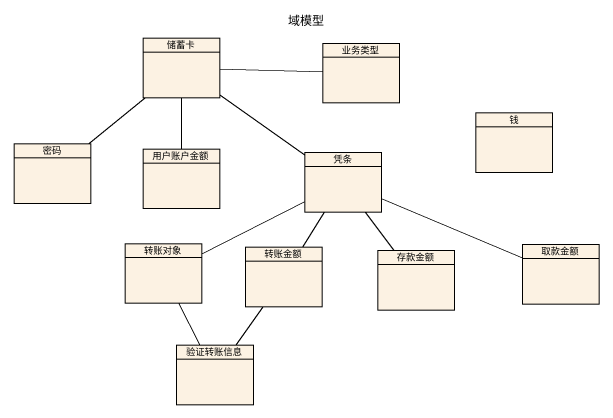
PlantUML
@startuml
title 域模型
hide circle
hide empty members
class 储蓄卡
class 业务类型
class 钱
class 密码
class 用户账户金额
class 凭条
class 转账对象
class 转账金额
class 取款金额
class 存款金额
class 验证转账信息
储蓄卡 -right- 业务类型
储蓄卡 -- 密码
储蓄卡 -- 用户账户金额
储蓄卡 -- 凭条
凭条 -- 转账金额
凭条 -right- 取款金额
凭条 -- 存款金额
转账对象 -right- 凭条
验证转账信息 -up- 转账对象
验证转账信息 -up- 转账金额
@enduml
